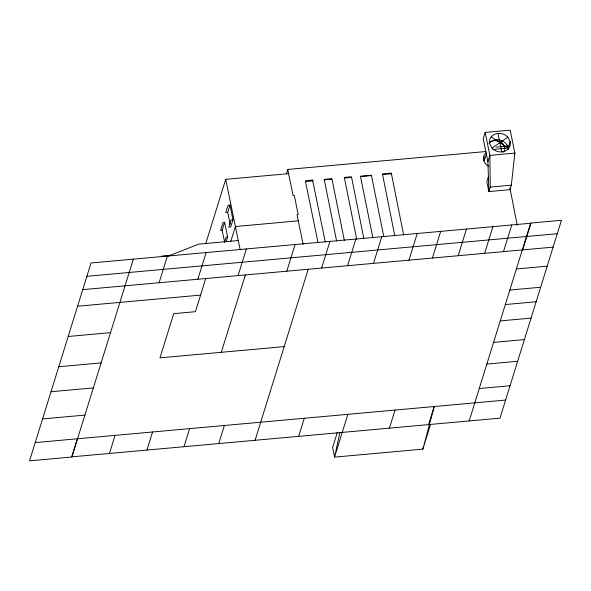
<?xml version="1.0" encoding="UTF-8"?>
<svg xmlns="http://www.w3.org/2000/svg" width="591" height="591" viewBox="0 0 591 591"><rect width="100%" height="100%" fill="white"/><g stroke="black" fill="none" stroke-linecap="round" stroke-linejoin="round"><path stroke-width="0.89" d="M511.333 185.175L514.894 153.106L510.188 130.16L485.174 132.414L483.202 138.767L487.907 161.72L488.86 191.573L509.937 189.674L511.333 185.175L490.257 187.081L488.86 191.573L486.829 181.88L488.388 176.65M423.193 447.335L422.868 449.138L334.572 457.116L332.607 447.55L337.225 432.708M339.847 432.745L334.572 457.116L347.863 414.335M77.355 438.781L71.74 456.85L499.986 418.155L561.45 220.295L530.637 223.08L469.173 420.94M133.344 259.154L71.873 457.02L29.55 460.84L91.021 262.973L530.962 223.221L522.673 249.882M159.105 282.742L167.386 256.073M109.438 453.445L115.053 435.375M205.786 243.499L225.718 179.332L288.593 173.651M197.837 279.24L206.126 252.571M146.952 450.054L152.567 431.984M205.727 278.531L195.429 311.686L173.717 313.644L159.984 357.843L284.19 346.622M222.157 230.209L224.624 222.253L223.073 222.393L220.598 230.35L222.157 230.209L224.632 242.295M227.72 212.302L229.958 205.092L228.008 205.269L225.769 212.479L227.72 212.302L230.202 224.388M224.602 241.845L226.087 237.065L227.638 236.925L224.624 222.253M226.154 241.704L227.638 236.925M232.972 219.763L230.734 226.981L228.783 227.151L231.022 219.941L232.972 219.763L229.958 205.092M230.771 241.438L235.403 226.516L298.278 220.835M183.993 446.707L189.608 428.638M238.07 275.605L246.358 248.937M221.315 352.302L245.346 274.948M286.369 173.828L287.728 169.447L485.891 151.532M218.744 443.568L224.351 425.498M318.039 242.672L305.495 181.548L305.761 180.676L313.001 180.026L312.735 180.898L325.279 242.015M286.783 271.203L295.072 244.534M336.611 240.995L324.215 179.391L331.913 178.696L344.309 240.301M255.09 440.28L308.221 269.267M356.676 239.178L344.331 177.411L351.475 176.768L363.82 238.535M321.637 268.055L329.918 241.387M372.877 237.715L360.444 176.229L371.392 175.239L383.825 236.725M347.582 265.706L355.863 239.045M298.669 436.343L304.284 418.273M394.773 235.735L382.443 173.894L391.301 173.097L403.623 234.937M373.519 263.364L381.801 236.695M408.935 260.166L417.224 233.497M432.413 258.045L440.694 231.376M389.41 428.143L395.024 410.073M484.295 160.7L486.592 153.305M458.173 255.711L466.462 229.049M487.907 161.72L489.88 155.367L485.174 132.414M510.203 141.618A10.616 9.183 17.3 0 1 504.492 151.326A10.616 9.183 17.3 0 1 491.971 148.156L489.584 143.657A10.616 9.183 17.3 0 1 495.295 133.958A10.616 9.183 17.3 0 1 507.817 137.127L510.203 141.618L508.223 147.972L492.99 149.479M428.593 424.604L434.208 406.534L422.868 449.138L430.543 424.427M514.399 154.694L514.894 153.106L489.88 155.367L490.257 187.081M484.642 253.325L492.924 226.656M503.473 251.618L511.754 224.957M491.971 148.156L507.817 137.127M167.918 256.243L198.665 244.12L238.284 240.544M496.048 147.078L508.363 145.962M305.495 181.548L312.735 180.898M324.067 179.871L331.758 179.176M344.132 178.054L351.276 177.411M360.333 176.591L371.274 175.601M382.222 174.611L391.079 173.813M161.904 256.088L170.947 255.268M86.877 276.307L557.283 233.718M82.733 289.642L553.11 247.134M77.584 306.219L200.578 295.108M516.379 268.971L547.192 266.186M509.834 290.048L540.647 287.263M68.187 336.478L110.51 332.652M505.335 304.542L536.148 301.757M500.245 320.913L531.058 318.128M58.79 366.73L101.113 362.904M493.574 342.381L524.387 339.596M51.018 391.744L93.341 387.918M486.844 364.056L517.657 361.271M42.574 418.916L84.897 415.089M479.235 388.546L510.048 385.76M35.224 442.593L505.601 400.077M491.195 136.809L508.592 148.474M497.895 133.374L501.892 151.909M517.236 225.237L509.907 187.879M287.728 169.447L293.092 195.547L294.281 195.444L298.196 214.526L297.007 214.636L303.102 244.334M225.718 179.332L240.205 249.882M503.665 152.434A8.673 7.506 17.3 0 0 499.077 141.197L494.652 140.562A8.673 7.506 17.3 0 0 489.141 143.325M488.654 166.197A9.338 8.082 17.3 0 1 486.12 152.81M489.215 143.162A10.616 9.183 17.3 0 1 500.902 140.303A10.616 9.183 17.3 0 1 508.415 149.597M483.903 160.715A10.616 9.183 17.3 0 1 483.874 159.09M483.977 158.292A10.616 9.183 17.3 0 1 484.421 156.755"/></g></svg>
